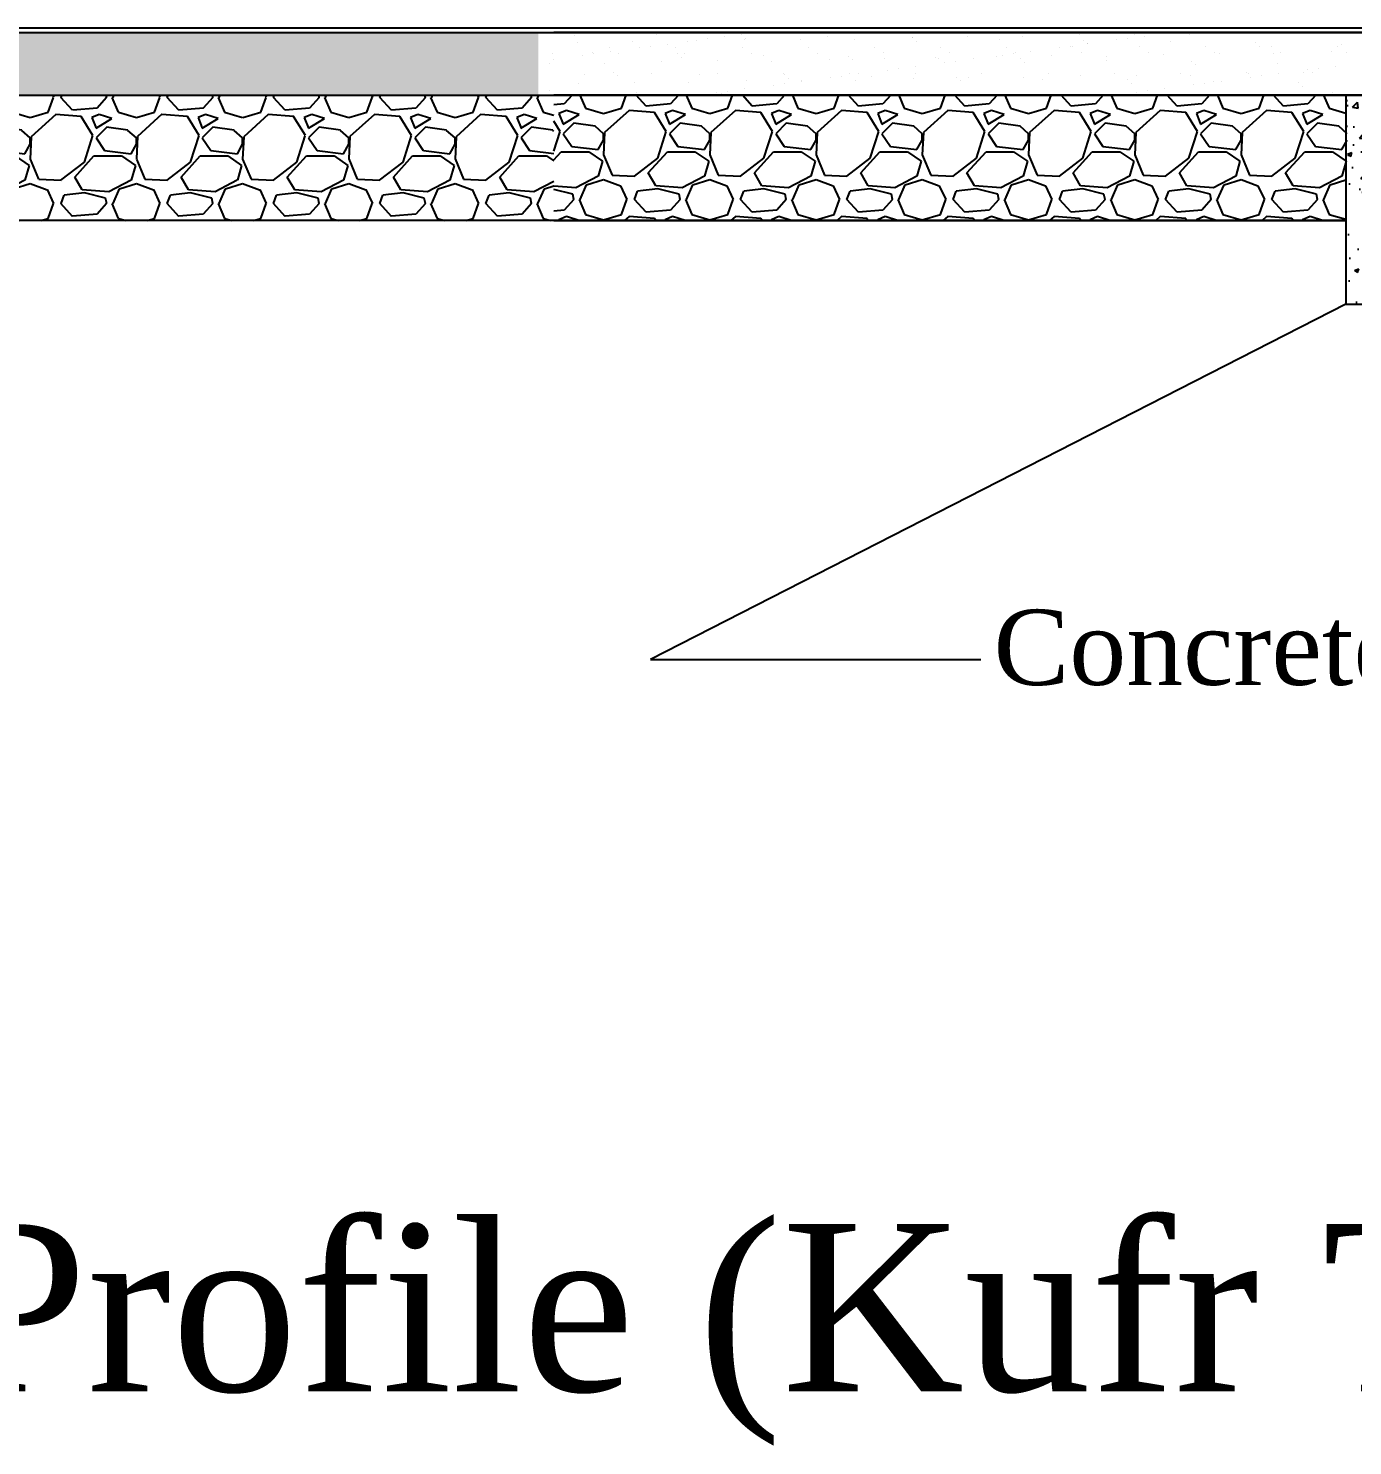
# Model space of a CAD drawing. Header units: centimetres. Extents: x 19229 to 24071, y 9487 to 14021.
# Drawn here: x 22319.5 to 22636.1, y 9487.1 to 9826.1 of the extents above; entities that cross this region are included whole.
import ezdxf

# ---------------------------------------------------------------- set-up
doc = ezdxf.new("R2010")
doc.units = ezdxf.units.CM
doc.layers.get('0').update_dxf_attribs({"linetype": 'CONTINUOUS'})
doc.styles.add('style3', font='times.ttf', dxfattribs={"height": 25})

msp = doc.modelspace()

# ---------------------------------------------------------------- hatches: boundary and pattern name
h = msp.add_hatch()
h.set_pattern_fill('AR-SAND', scale=0.2)
h.set_pattern_definition([(37.5, (-260.873, 1198.842), (-0.3200063, 9.7882647), [0, -7.7216, 0, -8.636, 0, -8.255]), (7.5, (-260.873, 1198.842), (8.990466, 14.336502), [0, -4.1656, 0, -6.9596, 0, -2.667]), (327.5, (-267.122, 1198.842), (15.8198474, 0.0287437), [0, -2.54, 0, -9.144, 0, -11.938]), (317.5, (-267.122, 1198.842), (15.271129, 4.4585865), [0, -1.27, 0, -5.9944, 0, -6.858])])
h.paths.add_polyline_path([(22441.39, 9825.13), (22040.95, 9825.13), (22040.95, 9810.13), (22441.39, 9810.13)])
h = msp.add_hatch()
h.set_pattern_fill('GRAVEL')
h.set_pattern_definition([(228.0127875, (-242.5853, 1224.2422), (-203.20000002, -228.59999999), [3.417214, -338.304836]), (184.969741, (-244.8713, 1221.7022), (304.79999988, 25.400001447), [5.864047, -580.54049]), (132.510447, (-250.7133, 1221.1942), (254.00000011, -279.3999999), [4.134815, -409.347228]), (267.273689, (-260.6193, 1214.8442), (25.400000053, 508), [5.340045, -528.664374]), (292.833654, (-260.8733, 1209.5102), (-127.00000001, 304.799999996), [5.236337, -518.398077]), (357.273689, (-258.8413, 1204.6842), (-508, 25.400000053), [5.340045, -528.664374]), (37.6942405, (-253.5073, 1204.4302), (-330.199999985, -254.00000002), [7.061937, -699.131153]), (72.2553284, (-247.9193, 1208.7482), (177.800000048, 558.799999985), [6.667195, -660.052566]), (121.4295656, (-245.8873, 1215.0982), (-203.20000003, 330.19999998), [5.35813, -530.455457]), (175.236358, (-248.6813, 1219.6702), (279.4, -25.40000004), [6.117133, -299.73937]), (222.3974378, (-254.7773, 1220.1782), (-304.79999999, -279.40000001), [7.91078, -783.167725]), (138.814075, (-235.4733, 1214.5902), (-177.8, 152.40000001), [2.700045, -267.305658]), (171.4692344, (-237.5053, 1216.3682), (330.20000001, -50.79999994), [5.13682, -508.54639]), (225, (-242.585, 1217.13), (-4e-15, -25.4), [3.592093, -32.32893]), (203.19859, (-244.3633, 1220.1782), (127, 50.8), [1.934413, -191.506224]), (291.80141, (-246.1413, 1219.416), (-25.4, 76.2), [2.735656, -134.04753]), (30.963757, (-245.1253, 1216.876), (76.2, 50.8), [4.443197, -143.662982]), (161.56505, (-241.315, 1219.162), (50.8, -25.4), [3.212871, -77.10898]), (16.38954, (-260.8733, 1219.4162), (254, 76.2), [4.50088, -445.588267]), (70.346176, (-256.5553, 1220.6862), (-101.60000001, -279.4), [3.77599, -373.822157]), (293.19859, (-241.3153, 1224.2422), (-50.8, 127), [3.8688, -189.571836]), (343.61046, (-239.7913, 1220.6862), (-254.000000005, 76.19999998), [4.50088, -445.588267]), (339.443955, (-260.8733, 1203.6682), (-127, 50.8), [4.340352, -212.677343]), (294.775141, (-256.8093, 1202.1442), (-127.00000015, 279.39999993), [3.63672, -360.035934]), (66.80141, (-241.0613, 1198.8422), (50.8, 127), [3.8688, -189.571836]), (17.3540246, (-239.5373, 1202.3982), (-330.19999999, -101.60000002), [4.257827, -421.52376]), (69.443955, (-253.5073, 1198.8422), (-50.8, -127), [2.170176, -214.84752]), (101.309932, (-242.5853, 1198.842), (-25.4, 101.6), [1.295146, -128.21995]), (165.963757, (-242.8393, 1200.112), (76.2, -25.4), [5.236337, -99.490546]), (186.009006, (-247.9193, 1201.3822), (254, 25.40000001), [4.85267, -480.413649]), (303.690068, (-245.125, 1214.59), (-25.4, 50.8), [3.66324, -87.917764]), (353.1572266, (-243.0933, 1211.5422), (431.800000003, -50.799999977), [6.395568, -633.16009]), (60.945396, (-236.7433, 1210.7802), (-101.6, -177.8), [2.615082, -258.893923]), (90, (-235.473, 1213.066), (-25.4, 25.4), [1.524, -23.876]), (120.256437, (-248.4273, 1202.1442), (101.59999999, -177.80000001), [3.52867, -349.339408]), (48.0127875, (-250.2053, 1205.1922), (203.20000002, 228.59999999), [6.83443, -334.887622]), (0, (-245.633, 1210.272), (25.4, 25.4), [6.604, -18.796]), (325.3048465, (-239.0293, 1210.2722), (254.0000001, -177.79999986), [4.016096, -397.593167]), (254.054604, (-235.7273, 1207.9862), (-25.4, -101.6), [3.69829, -181.2165]), (207.6459754, (-236.7433, 1204.4302), (-482.60000002, -253.999999966), [6.02145, -596.124644]), (175.4260787, (-242.0773, 1201.6362), (-330.2, 25.4), [6.370295, -630.658465])])
h.paths.add_polyline_path([(22094.45, 9810.13), (22094.45, 9780.13), (22445.07, 9780.13), (22445.07, 9810.13)])
at = {"ltscale": 500}
h = msp.add_hatch(dxfattribs=at)
h.set_pattern_fill('CONCRETE_C', scale=1.5, pattern_type=2)
h.set_pattern_definition([(50, (368.408, 147.8), (10.7589027, -0.941282), [1.125, -12.375]), (355, (368.408, 147.8), (-2.08127, 11.282882), [0.9, -9.9]), (100.4514, (369.305, 147.721), (8.6776407, 10.341593), [0.956103, -10.5171317]), (46.1842, (368.408, 150.8), (16.008616, -2.482785), [1.6875, -18.5625]), (96.6356, (369.742, 150.593), (14.019941, 14.611768), [1.434154, -15.775695]), (351.1842, (368.408, 150.8), (14.019929, 14.611779), [1.35, -14.85]), (21, (369.908, 150.05), (8.9536058, -6.0392834), [1.125, -12.375]), (326, (369.908, 150.05), (3.64973, 10.8772507), [0.9, -9.9]), (71.4514, (370.654, 149.546), (12.6033394, 4.8379575), [0.956103, -10.5171317]), (37.5, (368.4083, 147.7996), (0.1823978, 4.9934078), [0, -9.78, 0, -10.05, 0, -9.9375]), (7.5, (368.4083, 147.7996), (3.9460431, 5.9161757), [0, -5.73, 0, -9.555, 0, -3.7875]), (327.5, (365.0633, 147.7996), (8.00733654, -0.3383231), [0, -3.75, 0, -11.7, 0, -15.525]), (317.5, (363.563, 147.7996), (8.7477925, 1.5015747), [0, -4.875, 0, -7.77, 0, -11.025])])
h.paths.add_polyline_path([(22694.45, 9810.13), (22634.45, 9810.13), (22634.45, 9760.13), (22694.45, 9760.13)])

# ---------------------------------------------------------------- linework, layer by layer
at = {"color": 7}
for p, q in [((22445.07, 9826.13), (21714.95, 9826.13)), ((23243.57, 9826.13), (22445.07, 9826.13)), ((21714.95, 9825.13), (22445.07, 9825.13)), ((23245.07, 9825.13), (22445.07, 9825.13)), ((23245.07, 9825.13), (22445.07, 9825.13)), ((22445.07, 9825.13), (23245.07, 9825.13)), ((22449.93, 9824.34), (22449.93, 9824.34)), ((22450.71, 9822.76), (22450.71, 9822.76)), ((22464, 9822.93), (22464, 9822.93)), ((22469.62, 9824.75), (22469.62, 9824.75)), ((22472.3, 9822.38), (22472.3, 9822.38)), ((22477, 9822.87), (22477, 9822.87)), ((22479.2, 9823.29), (22479.2, 9823.29)), ((22481.84, 9823.63), (22481.84, 9823.63)), ((22485.97, 9824.18), (22485.97, 9824.18)), ((22489.94, 9824.57), (22489.94, 9824.57)), ((22490.72, 9823.37), (22490.72, 9823.37)), ((22490.88, 9823.71), (22490.88, 9823.71)), ((22492.87, 9825.09), (22492.87, 9825.09)), ((22504.02, 9823.54), (22504.02, 9823.54)), ((22510.57, 9824.12), (22510.57, 9824.12)), ((22517.01, 9823.47), (22517.01, 9823.47)), ((22530.73, 9823.97), (22530.73, 9823.97)), ((22530.9, 9823.95), (22530.9, 9823.95)), ((22531.84, 9823.09), (22531.84, 9823.09)), ((22544.03, 9824.14), (22544.03, 9824.14)), ((22551.53, 9823.5), (22551.53, 9823.5)), ((22557.03, 9824.07), (22557.03, 9824.07)), ((22570.75, 9824.57), (22570.75, 9824.57)), ((22571.85, 9823.32), (22571.85, 9823.32)), ((22572.7, 9822.44), (22572.7, 9822.44)), ((22572.79, 9822.47), (22572.79, 9822.47)), ((22579.6, 9823.35), (22579.6, 9823.35)), ((22582.25, 9823.7), (22582.25, 9823.7)), ((22584.04, 9824.74), (22584.04, 9824.74)), ((22586.38, 9824.24), (22586.38, 9824.24)), ((22592.48, 9822.87), (22592.48, 9822.87)), ((22597.04, 9824.68), (22597.04, 9824.68)), ((22612.81, 9822.7), (22612.81, 9822.7)), ((22633.43, 9822.25), (22633.43, 9822.25)), ((22444.79, 9820.1), (22444.79, 9820.1)), ((22444.95, 9818.78), (22444.95, 9818.78)), ((22451.85, 9819.69), (22451.85, 9819.69)), ((22454.35, 9820.29), (22454.35, 9820.29)), ((22454.49, 9820.03), (22454.49, 9820.03)), ((22458.47, 9821.49), (22458.47, 9821.49)), ((22458.62, 9820.58), (22458.62, 9820.58)), ((22460.61, 9820.13), (22460.61, 9820.13)), ((22465.52, 9821.49), (22465.52, 9821.49)), ((22468.17, 9821.83), (22468.17, 9821.83)), ((22474.29, 9821.52), (22474.29, 9821.52)), ((22474.67, 9820.11), (22474.67, 9820.11)), ((22475.61, 9819.25), (22475.61, 9819.25)), ((22476.43, 9820.16), (22476.43, 9820.16)), ((22490.11, 9821.55), (22490.11, 9821.55)), ((22492.25, 9820.18), (22492.25, 9820.18)), ((22495.3, 9819.66), (22495.3, 9819.66)), ((22505.93, 9821.58), (22505.93, 9821.58)), ((22508.07, 9820.21), (22508.07, 9820.21)), ((22510.89, 9818.77), (22510.89, 9818.77)), ((22515.63, 9819.49), (22515.63, 9819.49)), ((22516.56, 9818.63), (22516.56, 9818.63)), ((22521.75, 9821.61), (22521.75, 9821.61)), ((22523.89, 9820.24), (22523.89, 9820.24)), ((22524.18, 9818.94), (22524.18, 9818.94)), ((22536.25, 9819.04), (22536.25, 9819.04)), ((22537.18, 9818.88), (22537.18, 9818.88)), ((22537.57, 9821.64), (22537.57, 9821.64)), ((22539.71, 9820.27), (22539.71, 9820.27)), ((22545.35, 9818.84), (22545.35, 9818.84)), ((22550.9, 9819.37), (22550.9, 9819.37)), ((22552.25, 9819.75), (22552.25, 9819.75)), ((22553.39, 9821.66), (22553.39, 9821.66)), ((22554.9, 9820.1), (22554.9, 9820.1)), ((22555.53, 9820.3), (22555.53, 9820.3)), ((22556.58, 9818.87), (22556.58, 9818.87)), ((22559.03, 9820.64), (22559.03, 9820.64)), ((22564.2, 9819.54), (22564.2, 9819.54)), ((22565.93, 9821.55), (22565.93, 9821.55)), ((22568.57, 9821.9), (22568.57, 9821.9)), ((22569.21, 9821.69), (22569.21, 9821.69)), ((22571.35, 9820.33), (22571.35, 9820.33)), ((22577.19, 9819.48), (22577.19, 9819.48)), ((22585.03, 9821.72), (22585.03, 9821.72)), ((22587.17, 9820.36), (22587.17, 9820.36)), ((22590.91, 9819.98), (22590.91, 9819.98)), ((22600.85, 9821.75), (22600.85, 9821.75)), ((22602.99, 9820.39), (22602.99, 9820.39)), ((22604.21, 9820.15), (22604.21, 9820.15)), ((22613.74, 9821.84), (22613.74, 9821.84)), ((22616.67, 9821.78), (22616.67, 9821.78)), ((22617.2, 9820.08), (22617.2, 9820.08)), ((22618.81, 9820.41), (22618.81, 9820.41)), ((22630.93, 9820.58), (22630.93, 9820.58)), ((22632.49, 9821.81), (22632.49, 9821.81)), ((22634.63, 9820.44), (22634.63, 9820.44)), ((22444.16, 9817.74), (22444.16, 9817.74)), ((22457.15, 9817.68), (22457.15, 9817.68)), ((22459.4, 9815.65), (22459.4, 9815.65)), ((22470.87, 9818.17), (22470.87, 9818.17)), ((22484.15, 9815.24), (22484.15, 9815.24)), ((22484.17, 9818.34), (22484.17, 9818.34)), ((22497.17, 9818.28), (22497.17, 9818.28)), ((22499.97, 9815.27), (22499.97, 9815.27)), ((22515.79, 9815.3), (22515.79, 9815.3)), ((22518.01, 9815.24), (22518.01, 9815.24)), ((22524.91, 9816.15), (22524.91, 9816.15)), ((22527.55, 9816.5), (22527.55, 9816.5)), ((22531.61, 9815.33), (22531.61, 9815.33)), ((22531.68, 9817.04), (22531.68, 9817.04)), ((22538.58, 9817.95), (22538.58, 9817.95)), ((22541.22, 9818.3), (22541.22, 9818.3)), ((22547.43, 9815.36), (22547.43, 9815.36)), ((22557.52, 9818.01), (22557.52, 9818.01)), ((22563.25, 9815.39), (22563.25, 9815.39)), ((22577.21, 9818.42), (22577.21, 9818.42)), ((22579.07, 9815.42), (22579.07, 9815.42)), ((22594.89, 9815.44), (22594.89, 9815.44)), ((22597.54, 9818.24), (22597.54, 9818.24)), ((22598.47, 9817.38), (22598.47, 9817.38)), ((22610.71, 9815.47), (22610.71, 9815.47)), ((22611.08, 9815.38), (22611.08, 9815.38)), ((22618.16, 9817.79), (22618.16, 9817.79)), ((22618.41, 9815.31), (22618.41, 9815.31)), ((22624.38, 9815.55), (22624.38, 9815.55)), ((22625.31, 9816.22), (22625.31, 9816.22)), ((22626.53, 9815.5), (22626.53, 9815.5)), ((22627.95, 9816.56), (22627.95, 9816.56)), ((22632.08, 9817.11), (22632.08, 9817.11)), ((22451.03, 9812.98), (22451.03, 9812.98)), ((22452.51, 9815.19), (22452.51, 9815.19)), ((22460.34, 9814.8), (22460.34, 9814.8)), ((22464.32, 9813.15), (22464.32, 9813.15)), ((22468.33, 9815.21), (22468.33, 9815.21)), ((22477.32, 9813.08), (22477.32, 9813.08)), ((22480.03, 9815.2), (22480.03, 9815.2)), ((22491.04, 9813.58), (22491.04, 9813.58)), ((22497.56, 9812.55), (22497.56, 9812.55)), ((22500.2, 9812.9), (22500.2, 9812.9)), ((22500.36, 9815.03), (22500.36, 9815.03)), ((22501.29, 9814.17), (22501.29, 9814.17)), ((22504.33, 9813.44), (22504.33, 9813.44)), ((22504.34, 9813.75), (22504.34, 9813.75)), ((22511.23, 9814.35), (22511.23, 9814.35)), ((22513.88, 9814.7), (22513.88, 9814.7)), ((22517.33, 9813.68), (22517.33, 9813.68)), ((22520.98, 9814.58), (22520.98, 9814.58)), ((22531.05, 9814.18), (22531.05, 9814.18)), ((22541.31, 9814.41), (22541.31, 9814.41)), ((22542.25, 9813.55), (22542.25, 9813.55)), ((22544.35, 9814.35), (22544.35, 9814.35)), ((22557.35, 9814.29), (22557.35, 9814.29)), ((22561.94, 9813.96), (22561.94, 9813.96)), ((22571.07, 9814.78), (22571.07, 9814.78)), ((22582.27, 9813.78), (22582.27, 9813.78)), ((22583.2, 9812.92), (22583.2, 9812.92)), ((22584.36, 9814.95), (22584.36, 9814.95)), ((22597.36, 9814.89), (22597.36, 9814.89)), ((22597.96, 9812.62), (22597.96, 9812.62)), ((22600.6, 9812.96), (22600.6, 9812.96)), ((22602.89, 9813.33), (22602.89, 9813.33)), ((22604.73, 9813.51), (22604.73, 9813.51)), ((22611.63, 9814.42), (22611.63, 9814.42)), ((22614.28, 9814.76), (22614.28, 9814.76)), ((22623.22, 9813.16), (22623.22, 9813.16)), ((22624.16, 9812.3), (22624.16, 9812.3)), ((21240.07, 9810.13), (22445.07, 9810.13)), ((22444.13, 9811.2), (22444.13, 9811.2)), ((22445.07, 9810.34), (22445.07, 9810.34)), ((23270.07, 9810.13), (22445.07, 9810.13)), ((23245.07, 9810.13), (22445.07, 9810.13)), ((22445.07, 9810.13), (23245.07, 9810.13)), ((22449.47, 9810.13), (22447.59, 9808.04)), ((22451.34, 9810.13), (22452.67, 9807.02)), ((22461.31, 9807.02), (22462.42, 9810.13)), ((22464.76, 9810.75), (22464.76, 9810.75)), ((22467.15, 9807.53), (22464.77, 9810.13)), ((22474.87, 9810.13), (22472.99, 9808.04)), ((22476.74, 9810.13), (22478.07, 9807.02)), ((22483.88, 9810.75), (22483.88, 9810.75)), ((22485.09, 9810.57), (22485.09, 9810.57)), ((22486.53, 9811.1), (22486.53, 9811.1)), ((22486.71, 9807.02), (22487.82, 9810.13)), ((22492.55, 9807.53), (22490.17, 9810.13)), ((22490.66, 9811.64), (22490.66, 9811.64)), ((22500.27, 9810.13), (22498.39, 9808.04)), ((22502.14, 9810.13), (22503.47, 9807.02)), ((22512.11, 9807.02), (22513.22, 9810.13)), ((22517.95, 9807.53), (22515.57, 9810.13)), ((22525.67, 9810.13), (22523.79, 9808.04)), ((22527.54, 9810.13), (22528.87, 9807.02)), ((22537.51, 9807.02), (22538.62, 9810.13)), ((22543.35, 9807.53), (22540.97, 9810.13)), ((22551.07, 9810.13), (22549.19, 9808.04)), ((22552.94, 9810.13), (22554.27, 9807.02)), ((22562.91, 9807.02), (22564.02, 9810.13)), ((22568.75, 9807.53), (22566.37, 9810.13)), ((22576.47, 9810.13), (22574.59, 9808.04)), ((22578.34, 9810.13), (22579.67, 9807.02)), ((22584.29, 9810.82), (22584.29, 9810.82)), ((22586.93, 9811.16), (22586.93, 9811.16)), ((22588.31, 9807.02), (22589.42, 9810.13)), ((22591.06, 9811.71), (22591.06, 9811.71)), ((22591.23, 9810.19), (22591.23, 9810.19)), ((22594.15, 9807.53), (22591.77, 9810.13)), ((22601.87, 9810.13), (22599.99, 9808.04)), ((22603.74, 9810.13), (22605.07, 9807.02)), ((22604.53, 9810.36), (22604.53, 9810.36)), ((22613.71, 9807.02), (22614.82, 9810.13)), ((22619.55, 9807.53), (22617.17, 9810.13)), ((22617.52, 9810.29), (22617.52, 9810.29)), ((22627.27, 9810.13), (22625.39, 9808.04)), ((22629.14, 9810.13), (22630.47, 9807.02)), ((22631.25, 9810.79), (22631.25, 9810.79)), ((22447.59, 9808.04), (22445.07, 9807.82)), ((22448.1, 9806.51), (22446.32, 9805.75)), ((22446.32, 9805.75), (22447.34, 9803.21)), ((22447.34, 9803.21), (22451.15, 9805.5)), ((22451.15, 9805.5), (22448.1, 9806.51)), ((22452.67, 9807.02), (22456.99, 9805.75)), ((22456.99, 9805.75), (22461.31, 9807.02)), ((22463.09, 9806.51), (22457.24, 9801.18)), ((22469.18, 9806), (22463.09, 9806.51)), ((22472.99, 9808.04), (22467.15, 9807.53)), ((22471.98, 9801.43), (22469.18, 9806)), ((22473.5, 9806.51), (22471.72, 9805.75)), ((22471.72, 9805.75), (22472.74, 9803.21)), ((22472.74, 9803.21), (22476.55, 9805.5)), ((22476.55, 9805.5), (22473.5, 9806.51)), ((22478.07, 9807.02), (22482.39, 9805.75)), ((22482.39, 9805.75), (22486.71, 9807.02)), ((22488.49, 9806.51), (22482.64, 9801.18)), ((22494.58, 9806), (22488.49, 9806.51)), ((22498.39, 9808.04), (22492.55, 9807.53)), ((22497.38, 9801.43), (22494.58, 9806)), ((22498.9, 9806.51), (22497.12, 9805.75)), ((22497.12, 9805.75), (22498.14, 9803.21)), ((22498.14, 9803.21), (22501.95, 9805.5)), ((22501.95, 9805.5), (22498.9, 9806.51)), ((22503.47, 9807.02), (22507.79, 9805.75)), ((22507.79, 9805.75), (22512.11, 9807.02)), ((22513.89, 9806.51), (22508.04, 9801.18)), ((22519.98, 9806), (22513.89, 9806.51)), ((22523.79, 9808.04), (22517.95, 9807.53)), ((22522.78, 9801.43), (22519.98, 9806)), ((22524.3, 9806.51), (22522.52, 9805.75)), ((22522.52, 9805.75), (22523.54, 9803.21)), ((22523.54, 9803.21), (22527.35, 9805.5)), ((22527.35, 9805.5), (22524.3, 9806.51)), ((22528.87, 9807.02), (22533.19, 9805.75)), ((22533.19, 9805.75), (22537.51, 9807.02)), ((22539.29, 9806.51), (22533.44, 9801.18)), ((22545.38, 9806), (22539.29, 9806.51)), ((22549.19, 9808.04), (22543.35, 9807.53)), ((22548.18, 9801.43), (22545.38, 9806)), ((22549.7, 9806.51), (22547.92, 9805.75)), ((22547.92, 9805.75), (22548.94, 9803.21)), ((22548.94, 9803.21), (22552.75, 9805.5)), ((22552.75, 9805.5), (22549.7, 9806.51)), ((22554.27, 9807.02), (22558.59, 9805.75)), ((22558.59, 9805.75), (22562.91, 9807.02)), ((22564.69, 9806.51), (22558.84, 9801.18)), ((22570.78, 9806), (22564.69, 9806.51)), ((22574.59, 9808.04), (22568.75, 9807.53)), ((22573.58, 9801.43), (22570.78, 9806)), ((22575.1, 9806.51), (22573.32, 9805.75)), ((22573.32, 9805.75), (22574.34, 9803.21)), ((22574.34, 9803.21), (22578.15, 9805.5)), ((22578.15, 9805.5), (22575.1, 9806.51)), ((22579.67, 9807.02), (22583.99, 9805.75)), ((22583.99, 9805.75), (22588.31, 9807.02)), ((22590.09, 9806.51), (22584.24, 9801.18)), ((22596.18, 9806), (22590.09, 9806.51)), ((22599.99, 9808.04), (22594.15, 9807.53)), ((22598.98, 9801.43), (22596.18, 9806)), ((22600.5, 9806.51), (22598.72, 9805.75)), ((22598.72, 9805.75), (22599.74, 9803.21)), ((22599.74, 9803.21), (22603.55, 9805.5)), ((22603.55, 9805.5), (22600.5, 9806.51)), ((22605.07, 9807.02), (22609.39, 9805.75)), ((22609.39, 9805.75), (22613.71, 9807.02)), ((22615.49, 9806.51), (22609.64, 9801.18)), ((22621.58, 9806), (22615.49, 9806.51)), ((22625.39, 9808.04), (22619.55, 9807.53)), ((22624.38, 9801.43), (22621.58, 9806)), ((22625.9, 9806.51), (22624.12, 9805.75)), ((22624.12, 9805.75), (22625.14, 9803.21)), ((22625.14, 9803.21), (22628.95, 9805.5)), ((22628.95, 9805.5), (22625.9, 9806.51)), ((22630.47, 9807.02), (22634.45, 9805.85)), ((22446.58, 9801.43), (22445.07, 9803.9)), ((22449.88, 9803.46), (22447.34, 9800.92)), ((22454.96, 9802.7), (22449.88, 9803.46)), ((22456.99, 9800.92), (22454.96, 9802.7)), ((22475.28, 9803.46), (22472.74, 9800.92)), ((22480.36, 9802.7), (22475.28, 9803.46)), ((22482.39, 9800.92), (22480.36, 9802.7)), ((22500.68, 9803.46), (22498.14, 9800.92)), ((22505.76, 9802.7), (22500.68, 9803.46)), ((22507.79, 9800.92), (22505.76, 9802.7)), ((22526.08, 9803.46), (22523.54, 9800.92)), ((22531.16, 9802.7), (22526.08, 9803.46)), ((22533.19, 9800.92), (22531.16, 9802.7)), ((22551.48, 9803.46), (22548.94, 9800.92)), ((22556.56, 9802.7), (22551.48, 9803.46)), ((22558.59, 9800.92), (22556.56, 9802.7)), ((22576.88, 9803.46), (22574.34, 9800.92)), ((22581.96, 9802.7), (22576.88, 9803.46)), ((22583.99, 9800.92), (22581.96, 9802.7)), ((22602.28, 9803.46), (22599.74, 9800.92)), ((22607.36, 9802.7), (22602.28, 9803.46)), ((22609.39, 9800.92), (22607.36, 9802.7)), ((22627.68, 9803.46), (22625.14, 9800.92)), ((22632.76, 9802.7), (22627.68, 9803.46)), ((22634.79, 9800.92), (22632.76, 9802.7)), ((22445.07, 9796.73), (22446.58, 9801.43)), ((22447.34, 9800.92), (22449.37, 9797.88)), ((22455.72, 9797.11), (22456.99, 9799.4)), ((22457.24, 9801.18), (22456.99, 9795.84)), ((22456.99, 9799.4), (22456.99, 9800.92)), ((22469.94, 9795.08), (22471.98, 9801.43)), ((22472.74, 9800.92), (22474.77, 9797.88)), ((22481.12, 9797.11), (22482.39, 9799.4)), ((22482.64, 9801.18), (22482.39, 9795.84)), ((22482.39, 9799.4), (22482.39, 9800.92)), ((22495.34, 9795.08), (22497.38, 9801.43)), ((22498.14, 9800.92), (22500.17, 9797.88)), ((22506.52, 9797.11), (22507.79, 9799.4)), ((22508.04, 9801.18), (22507.79, 9795.84)), ((22507.79, 9799.4), (22507.79, 9800.92)), ((22520.74, 9795.08), (22522.78, 9801.43)), ((22523.54, 9800.92), (22525.57, 9797.88)), ((22531.92, 9797.11), (22533.19, 9799.4)), ((22533.44, 9801.18), (22533.19, 9795.84)), ((22533.19, 9799.4), (22533.19, 9800.92)), ((22546.14, 9795.08), (22548.18, 9801.43)), ((22548.94, 9800.92), (22550.97, 9797.88)), ((22557.32, 9797.11), (22558.59, 9799.4)), ((22558.84, 9801.18), (22558.59, 9795.84)), ((22558.59, 9799.4), (22558.59, 9800.92)), ((22571.54, 9795.08), (22573.58, 9801.43)), ((22574.34, 9800.92), (22576.37, 9797.88)), ((22582.72, 9797.11), (22583.99, 9799.4)), ((22584.24, 9801.18), (22583.99, 9795.84)), ((22583.99, 9799.4), (22583.99, 9800.92)), ((22596.94, 9795.08), (22598.98, 9801.43)), ((22599.74, 9800.92), (22601.77, 9797.88)), ((22608.12, 9797.11), (22609.39, 9799.4)), ((22609.64, 9801.18), (22609.39, 9795.84)), ((22609.39, 9799.4), (22609.39, 9800.92)), ((22622.34, 9795.08), (22624.38, 9801.43)), ((22625.14, 9800.92), (22627.17, 9797.88)), ((22633.52, 9797.11), (22634.79, 9799.4)), ((22445.07, 9794.65), (22446.83, 9796.61)), ((22446.83, 9796.61), (22453.43, 9796.61)), ((22449.37, 9797.88), (22455.72, 9797.11)), ((22453.43, 9796.61), (22456.74, 9794.32)), ((22456.99, 9795.84), (22459.02, 9791.02)), ((22464.36, 9790.76), (22469.94, 9795.08)), ((22467.66, 9791.53), (22472.23, 9796.61)), ((22472.23, 9796.61), (22478.83, 9796.61)), ((22474.77, 9797.88), (22481.12, 9797.11)), ((22478.83, 9796.61), (22482.14, 9794.32)), ((22482.39, 9795.84), (22484.42, 9791.02)), ((22489.76, 9790.76), (22495.34, 9795.08)), ((22493.06, 9791.53), (22497.63, 9796.61)), ((22497.63, 9796.61), (22504.23, 9796.61)), ((22500.17, 9797.88), (22506.52, 9797.11)), ((22504.23, 9796.61), (22507.54, 9794.32)), ((22507.79, 9795.84), (22509.82, 9791.02)), ((22515.16, 9790.76), (22520.74, 9795.08)), ((22518.46, 9791.53), (22523.03, 9796.61)), ((22523.03, 9796.61), (22529.63, 9796.61)), ((22525.57, 9797.88), (22531.92, 9797.11)), ((22529.63, 9796.61), (22532.94, 9794.32)), ((22533.19, 9795.84), (22535.22, 9791.02)), ((22540.56, 9790.76), (22546.14, 9795.08)), ((22543.86, 9791.53), (22548.43, 9796.61)), ((22548.43, 9796.61), (22555.03, 9796.61)), ((22550.97, 9797.88), (22557.32, 9797.11)), ((22555.03, 9796.61), (22558.34, 9794.32)), ((22558.59, 9795.84), (22560.62, 9791.02)), ((22565.96, 9790.76), (22571.54, 9795.08)), ((22569.26, 9791.53), (22573.83, 9796.61)), ((22573.83, 9796.61), (22580.43, 9796.61)), ((22576.37, 9797.88), (22582.72, 9797.11)), ((22580.43, 9796.61), (22583.74, 9794.32)), ((22583.99, 9795.84), (22586.02, 9791.02)), ((22591.36, 9790.76), (22596.94, 9795.08)), ((22594.66, 9791.53), (22599.23, 9796.61)), ((22599.23, 9796.61), (22605.83, 9796.61)), ((22601.77, 9797.88), (22608.12, 9797.11)), ((22605.83, 9796.61), (22609.14, 9794.32)), ((22609.39, 9795.84), (22611.42, 9791.02)), ((22616.76, 9790.76), (22622.34, 9795.08)), ((22620.06, 9791.53), (22624.63, 9796.61)), ((22624.63, 9796.61), (22631.23, 9796.61)), ((22627.17, 9797.88), (22633.52, 9797.11)), ((22631.23, 9796.61), (22634.54, 9794.32)), ((22456.74, 9794.32), (22455.72, 9790.76)), ((22469.44, 9788.48), (22467.66, 9791.53)), ((22482.14, 9794.32), (22481.12, 9790.76)), ((22494.84, 9788.48), (22493.06, 9791.53)), ((22507.54, 9794.32), (22506.52, 9790.76)), ((22520.24, 9788.48), (22518.46, 9791.53)), ((22532.94, 9794.32), (22531.92, 9790.76)), ((22545.64, 9788.48), (22543.86, 9791.53)), ((22558.34, 9794.32), (22557.32, 9790.76)), ((22571.04, 9788.48), (22569.26, 9791.53)), ((22583.74, 9794.32), (22582.72, 9790.76)), ((22596.44, 9788.48), (22594.66, 9791.53)), ((22609.14, 9794.32), (22608.12, 9790.76)), ((22621.84, 9788.48), (22620.06, 9791.53)), ((22634.54, 9794.32), (22633.52, 9790.76)), ((22450.39, 9787.97), (22445.07, 9788.4)), ((22455.72, 9790.76), (22450.39, 9787.97)), ((22451.4, 9785.18), (22452.93, 9788.73)), ((22452.93, 9788.73), (22456.99, 9790)), ((22456.99, 9790), (22461.05, 9788.48)), ((22459.02, 9791.02), (22464.36, 9790.76)), ((22461.05, 9788.48), (22462.58, 9785.18)), ((22475.79, 9787.97), (22469.44, 9788.48)), ((22481.12, 9790.76), (22475.79, 9787.97)), ((22476.8, 9785.18), (22478.33, 9788.73)), ((22478.33, 9788.73), (22482.39, 9790)), ((22482.39, 9790), (22486.45, 9788.48)), ((22484.42, 9791.02), (22489.76, 9790.76)), ((22486.45, 9788.48), (22487.98, 9785.18)), ((22501.19, 9787.97), (22494.84, 9788.48)), ((22506.52, 9790.76), (22501.19, 9787.97)), ((22502.2, 9785.18), (22503.73, 9788.73)), ((22503.73, 9788.73), (22507.79, 9790)), ((22507.79, 9790), (22511.85, 9788.48)), ((22509.82, 9791.02), (22515.16, 9790.76)), ((22511.85, 9788.48), (22513.38, 9785.18)), ((22526.59, 9787.97), (22520.24, 9788.48)), ((22531.92, 9790.76), (22526.59, 9787.97)), ((22527.6, 9785.18), (22529.13, 9788.73)), ((22529.13, 9788.73), (22533.19, 9790)), ((22533.19, 9790), (22537.25, 9788.48)), ((22535.22, 9791.02), (22540.56, 9790.76)), ((22537.25, 9788.48), (22538.78, 9785.18)), ((22551.99, 9787.97), (22545.64, 9788.48)), ((22557.32, 9790.76), (22551.99, 9787.97)), ((22553, 9785.18), (22554.53, 9788.73)), ((22554.53, 9788.73), (22558.59, 9790)), ((22558.59, 9790), (22562.65, 9788.48)), ((22560.62, 9791.02), (22565.96, 9790.76)), ((22562.65, 9788.48), (22564.18, 9785.18)), ((22577.39, 9787.97), (22571.04, 9788.48)), ((22582.72, 9790.76), (22577.39, 9787.97)), ((22578.4, 9785.18), (22579.93, 9788.73)), ((22579.93, 9788.73), (22583.99, 9790)), ((22583.99, 9790), (22588.05, 9788.48)), ((22586.02, 9791.02), (22591.36, 9790.76)), ((22588.05, 9788.48), (22589.58, 9785.18)), ((22602.79, 9787.97), (22596.44, 9788.48)), ((22608.12, 9790.76), (22602.79, 9787.97)), ((22603.8, 9785.18), (22605.33, 9788.73)), ((22605.33, 9788.73), (22609.39, 9790)), ((22609.39, 9790), (22613.45, 9788.48)), ((22611.42, 9791.02), (22616.76, 9790.76)), ((22613.45, 9788.48), (22614.98, 9785.18)), ((22628.19, 9787.97), (22621.84, 9788.48)), ((22633.52, 9790.76), (22628.19, 9787.97)), ((22629.2, 9785.18), (22630.73, 9788.73)), ((22630.73, 9788.73), (22634.45, 9789.9)), ((22449.62, 9786.45), (22445.07, 9787.58)), ((22449.88, 9785.18), (22447.59, 9782.64)), ((22449.88, 9785.18), (22449.62, 9786.45)), ((22451.15, 9785.18), (22452.67, 9781.62)), ((22461.31, 9781.62), (22462.58, 9785.18)), ((22464.36, 9785.18), (22465.12, 9787.21)), ((22467.15, 9782.13), (22464.36, 9785.18)), ((22469.94, 9787.72), (22465.12, 9787.21)), ((22475.02, 9786.45), (22469.94, 9787.72)), ((22475.28, 9785.18), (22472.99, 9782.64)), ((22475.28, 9785.18), (22475.02, 9786.45)), ((22476.55, 9785.18), (22478.07, 9781.62)), ((22486.71, 9781.62), (22487.98, 9785.18)), ((22489.76, 9785.18), (22490.52, 9787.21)), ((22492.55, 9782.13), (22489.76, 9785.18)), ((22495.34, 9787.72), (22490.52, 9787.21)), ((22500.42, 9786.45), (22495.34, 9787.72)), ((22500.68, 9785.18), (22498.39, 9782.64)), ((22500.68, 9785.18), (22500.42, 9786.45)), ((22501.95, 9785.18), (22503.47, 9781.62)), ((22512.11, 9781.62), (22513.38, 9785.18)), ((22515.16, 9785.18), (22515.92, 9787.21)), ((22517.95, 9782.13), (22515.16, 9785.18)), ((22520.74, 9787.72), (22515.92, 9787.21)), ((22525.82, 9786.45), (22520.74, 9787.72)), ((22526.08, 9785.18), (22523.79, 9782.64)), ((22526.08, 9785.18), (22525.82, 9786.45)), ((22527.35, 9785.18), (22528.87, 9781.62)), ((22537.51, 9781.62), (22538.78, 9785.18)), ((22540.56, 9785.18), (22541.32, 9787.21)), ((22543.35, 9782.13), (22540.56, 9785.18)), ((22546.14, 9787.72), (22541.32, 9787.21)), ((22551.22, 9786.45), (22546.14, 9787.72)), ((22551.48, 9785.18), (22549.19, 9782.64)), ((22551.48, 9785.18), (22551.22, 9786.45)), ((22552.75, 9785.18), (22554.27, 9781.62)), ((22562.91, 9781.62), (22564.18, 9785.18)), ((22565.96, 9785.18), (22566.72, 9787.21)), ((22568.75, 9782.13), (22565.96, 9785.18)), ((22571.54, 9787.72), (22566.72, 9787.21)), ((22576.62, 9786.45), (22571.54, 9787.72)), ((22576.88, 9785.18), (22574.59, 9782.64)), ((22576.88, 9785.18), (22576.62, 9786.45)), ((22578.15, 9785.18), (22579.67, 9781.62)), ((22588.31, 9781.62), (22589.58, 9785.18)), ((22591.36, 9785.18), (22592.12, 9787.21)), ((22594.15, 9782.13), (22591.36, 9785.18)), ((22596.94, 9787.72), (22592.12, 9787.21)), ((22602.02, 9786.45), (22596.94, 9787.72)), ((22602.28, 9785.18), (22599.99, 9782.64)), ((22602.28, 9785.18), (22602.02, 9786.45)), ((22603.55, 9785.18), (22605.07, 9781.62)), ((22613.71, 9781.62), (22614.98, 9785.18)), ((22616.76, 9785.18), (22617.52, 9787.21)), ((22619.55, 9782.13), (22616.76, 9785.18)), ((22622.34, 9787.72), (22617.52, 9787.21)), ((22627.42, 9786.45), (22622.34, 9787.72)), ((22627.68, 9785.18), (22625.39, 9782.64)), ((22627.68, 9785.18), (22627.42, 9786.45)), ((22628.95, 9785.18), (22630.47, 9781.62)), ((22447.59, 9782.64), (22445.07, 9782.42)), ((22452.67, 9781.62), (22456.99, 9780.35)), ((22456.99, 9780.35), (22461.31, 9781.62)), ((22472.99, 9782.64), (22467.15, 9782.13)), ((22478.07, 9781.62), (22482.39, 9780.35)), ((22482.39, 9780.35), (22486.71, 9781.62)), ((22498.39, 9782.64), (22492.55, 9782.13)), ((22503.47, 9781.62), (22507.79, 9780.35)), ((22507.79, 9780.35), (22512.11, 9781.62)), ((22523.79, 9782.64), (22517.95, 9782.13)), ((22528.87, 9781.62), (22533.19, 9780.35)), ((22533.19, 9780.35), (22537.51, 9781.62)), ((22549.19, 9782.64), (22543.35, 9782.13)), ((22554.27, 9781.62), (22558.59, 9780.35)), ((22558.59, 9780.35), (22562.91, 9781.62)), ((22574.59, 9782.64), (22568.75, 9782.13)), ((22579.67, 9781.62), (22583.99, 9780.35)), ((22583.99, 9780.35), (22588.31, 9781.62)), ((22599.99, 9782.64), (22594.15, 9782.13)), ((22605.07, 9781.62), (22609.39, 9780.35)), ((22609.39, 9780.35), (22613.71, 9781.62)), ((22625.39, 9782.64), (22619.55, 9782.13)), ((22630.47, 9781.62), (22634.45, 9780.45)), ((22445.07, 9780.13), (22094.45, 9780.13)), ((22634.45, 9780.13), (22445.07, 9780.13)), ((22448.1, 9781.11), (22446.32, 9780.35)), ((22446.32, 9780.35), (22446.41, 9780.13)), ((22451.06, 9780.13), (22448.1, 9781.11)), ((22463.09, 9781.11), (22462.01, 9780.13)), ((22469.18, 9780.6), (22463.09, 9781.11)), ((22469.47, 9780.13), (22469.18, 9780.6)), ((22473.5, 9781.11), (22471.72, 9780.35)), ((22471.72, 9780.35), (22471.81, 9780.13)), ((22476.46, 9780.13), (22473.5, 9781.11)), ((22488.49, 9781.11), (22487.41, 9780.13)), ((22494.58, 9780.6), (22488.49, 9781.11)), ((22494.87, 9780.13), (22494.58, 9780.6)), ((22498.9, 9781.11), (22497.12, 9780.35)), ((22497.12, 9780.35), (22497.21, 9780.13)), ((22501.86, 9780.13), (22498.9, 9781.11)), ((22513.89, 9781.11), (22512.81, 9780.13)), ((22519.98, 9780.6), (22513.89, 9781.11)), ((22520.27, 9780.13), (22519.98, 9780.6)), ((22524.3, 9781.11), (22522.52, 9780.35)), ((22522.52, 9780.35), (22522.61, 9780.13)), ((22527.26, 9780.13), (22524.3, 9781.11)), ((22539.29, 9781.11), (22538.21, 9780.13)), ((22545.38, 9780.6), (22539.29, 9781.11)), ((22545.67, 9780.13), (22545.38, 9780.6)), ((22549.7, 9781.11), (22547.92, 9780.35)), ((22547.92, 9780.35), (22548.01, 9780.13)), ((22552.66, 9780.13), (22549.7, 9781.11)), ((22564.69, 9781.11), (22563.61, 9780.13)), ((22570.78, 9780.6), (22564.69, 9781.11)), ((22571.07, 9780.13), (22570.78, 9780.6)), ((22575.1, 9781.11), (22573.32, 9780.35)), ((22573.32, 9780.35), (22573.41, 9780.13)), ((22578.06, 9780.13), (22575.1, 9781.11)), ((22590.09, 9781.11), (22589.01, 9780.13)), ((22596.18, 9780.6), (22590.09, 9781.11)), ((22596.47, 9780.13), (22596.18, 9780.6)), ((22600.5, 9781.11), (22598.72, 9780.35)), ((22598.72, 9780.35), (22598.81, 9780.13)), ((22603.46, 9780.13), (22600.5, 9781.11)), ((22615.49, 9781.11), (22614.41, 9780.13)), ((22621.58, 9780.6), (22615.49, 9781.11)), ((22621.87, 9780.13), (22621.58, 9780.6)), ((22625.9, 9781.11), (22624.12, 9780.35)), ((22624.12, 9780.35), (22624.21, 9780.13)), ((22628.86, 9780.13), (22625.9, 9781.11))]:
    msp.add_line(p, q, dxfattribs=at)
at = {"color": 7, "ltscale": 20}
for p, q in [((22634.45, 9760.13), (22468.21, 9675.12)), ((22468.21, 9675.12), (22547.19, 9675.12))]:
    msp.add_line(p, q, dxfattribs=at)
at = {"color": 7}
for points in [[(22694.45, 9780.13), (23270.07, 9780.13), (23270.07, 9810.13), (22445.07, 9810.13)], [(22445.07, 9780.13), (22634.45, 9780.13)]]:
    msp.add_lwpolyline(points, dxfattribs=at)
at = {"color": 7, "ltscale": 20}
msp.add_lwpolyline([(22634.45, 9760.13), (22694.45, 9760.13), (22694.45, 9810.13), (22634.45, 9810.13)], close=True, dxfattribs=at)
msp.add_lwpolyline([(22634.45, 9760.13), (22694.45, 9760.13), (22694.45, 9810.13), (22634.45, 9810.13)], close=True, dxfattribs=at)

# ---------------------------------------------------------------- texts
at = {"color": 7, "style": 'style3'}
for s, height, p in [('Concrete Support Min. Steel mesh Diam 10 mm', 18, (22550.22, 9669.07)), ('1000 m3 Steel Tank  Profile (Kufr Thulth)', 40, (21781.42, 9500.09))]:
    msp.add_text(s, height=height, dxfattribs=at).set_placement(p)

doc.saveas('drawing.dxf')
